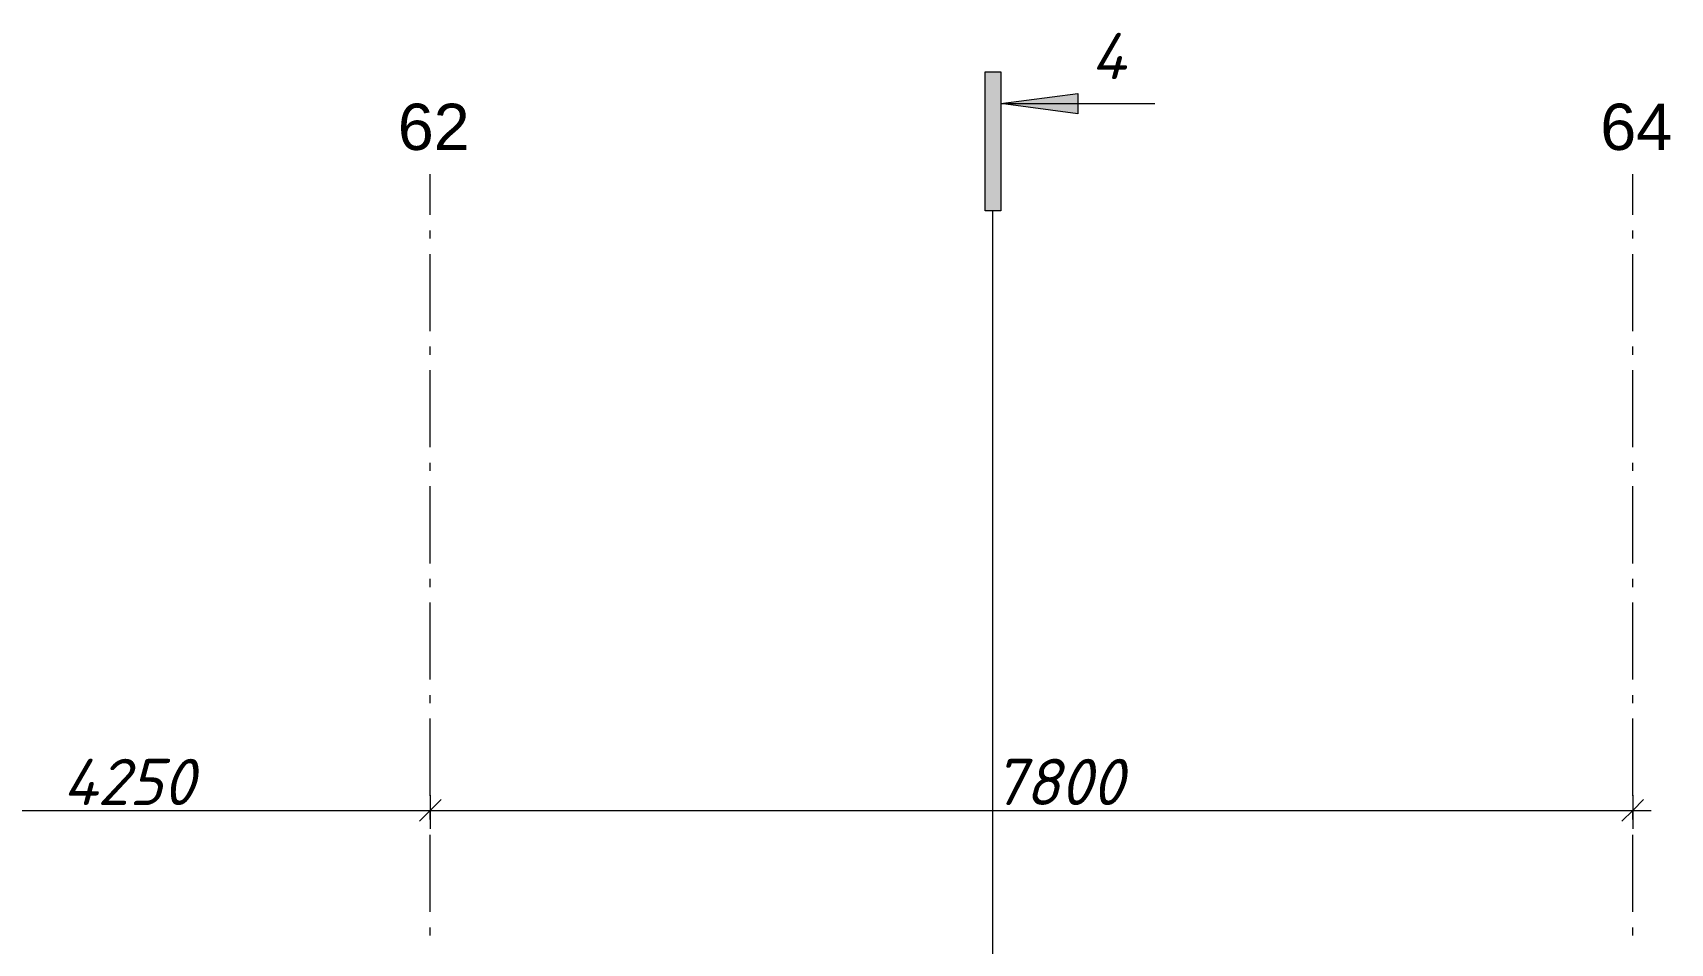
# Model space of a CAD drawing. Header units: millimetres. Extents: x -81576 to 1046824, y -248937 to 691537.
# Drawn here: x 189716 to 200338, y 583580 to 589482 of the extents above; entities that cross this region are included whole.
import ezdxf

# ---------------------------------------------------------------- set-up
doc = ezdxf.new("R2010")
doc.units = ezdxf.units.MM
doc.layers.add('PDF _Геометрия', color=7, linetype='Continuous', true_color=0x1d1d1d)
doc.layers.add('PDF _Сплошная заливка', color=7, linetype='Continuous', true_color=0xffffff)
doc.layers.add('PDF _Текст', color=7, linetype='Continuous')
doc.styles.add('PDF ArialMT', font='arial.ttf')
doc.styles.add('PDF ISOCPEUR Italic', font='isocpeui.ttf')

msp = doc.modelspace()

# ---------------------------------------------------------------- linework, layer by layer
at = {"layer": 'PDF _Геометрия', "color": 7, "lineweight": 9}
for points in [[(195894.5, 588327.6), (195894.5, 589227.6), (195994.5, 589227.6), (195994.5, 588327.6)], [(196494.5, 588956.9), (195994.5, 589022.7), (196494.5, 589088.5)]]:
    msp.add_lwpolyline(points, close=True, dxfattribs=at)
for points in [[(195994.5, 589022.7), (196994.5, 589022.7)], [(192294.5, 588300.7), (192294.5, 588565.3)], [(200094.5, 588300.7), (200094.5, 588565.3)], [(192294.5, 588147.7), (192294.5, 588200.7)], [(200094.5, 588147.7), (200094.5, 588200.7)], [(192294.5, 587547.7), (192294.5, 588047.7)], [(200094.5, 587547.7), (200094.5, 588047.7)], [(192294.5, 587394.8), (192294.5, 587447.7)], [(200094.5, 587394.8), (200094.5, 587447.7)], [(192294.5, 586794.8), (192294.5, 587294.8)], [(200094.5, 586794.8), (200094.5, 587294.8)], [(192294.5, 586641.9), (192294.5, 586694.8)], [(200094.5, 586641.9), (200094.5, 586694.8)], [(192294.5, 586041.9), (192294.5, 586541.9)], [(200094.5, 586041.9), (200094.5, 586541.9)], [(192294.5, 585889), (192294.5, 585941.9)], [(200094.5, 585889), (200094.5, 585941.9)], [(192294.5, 585289), (192294.5, 585789)], [(200094.5, 585289), (200094.5, 585789)], [(192294.5, 585136.1), (192294.5, 585189)], [(200094.5, 585136.1), (200094.5, 585189)], [(192294.5, 584536.1), (192294.5, 585036.1)], [(200094.5, 584536.1), (200094.5, 585036.1)], [(192294.5, 584540), (192294.5, 584441), (192294.5, 584321)], [(200094.5, 584540), (200094.5, 584441), (200094.5, 584321)], [(167774.5, 584441), (169994.5, 584441), (173544.5, 584441), (173794.5, 584441), (176694.5, 584441), (182094.5, 584441), (188044.5, 584441), (192294.5, 584441), (200214.5, 584441)], [(192364.5, 584511), (192294.5, 584441), (192224.5, 584371)], [(192294.5, 584383.2), (192294.5, 584436.1)], [(200164.5, 584511), (200094.5, 584441), (200024.5, 584371)], [(200094.5, 584383.2), (200094.5, 584436.1)], [(192294.5, 583783.2), (192294.5, 584283.2)], [(200094.5, 583783.2), (200094.5, 584283.2)], [(192294.5, 583630.2), (192294.5, 583683.2)], [(200094.5, 583630.2), (200094.5, 583683.2)]]:
    msp.add_lwpolyline(points, dxfattribs=at)
at = {"layer": 'PDF _Геометрия', "color": 8, "lineweight": 9, "true_color": 0x808080}
msp.add_lwpolyline([(195944.5, 532840), (195944.5, 588327.6)], dxfattribs=at)
at = {"layer": 'PDF _Сплошная заливка', "color": 7, "lineweight": 9, "transparency": 33554559}
for points in [[(195894.5, 588327.6), (195894.5, 589227.6), (195994.5, 588327.6), (195994.5, 589227.6)], [(196494.5, 588956.9), (195994.5, 589022.7), (196494.5, 589088.5)]]:
    msp.add_solid(points, dxfattribs=at)

# ---------------------------------------------------------------- texts
at = {"layer": 'PDF _Текст', "char_height": 300, "attachment_point": 4}
for s, insert, style in [('4', (196578.6, 589330.7), 'PDF ISOCPEUR Italic'), ('62', (192083.7, 588869.8), 'PDF ArialMT'), ('64', (199883.7, 588869.8), 'PDF ArialMT'), ('4250', (189909, 584625.8), 'PDF ISOCPEUR Italic'), ('7800', (195941.7, 584625.8), 'PDF ISOCPEUR Italic')]:
    msp.add_mtext(s, dxfattribs=dict(at, insert=insert, style=style))

doc.saveas('drawing.dxf')
